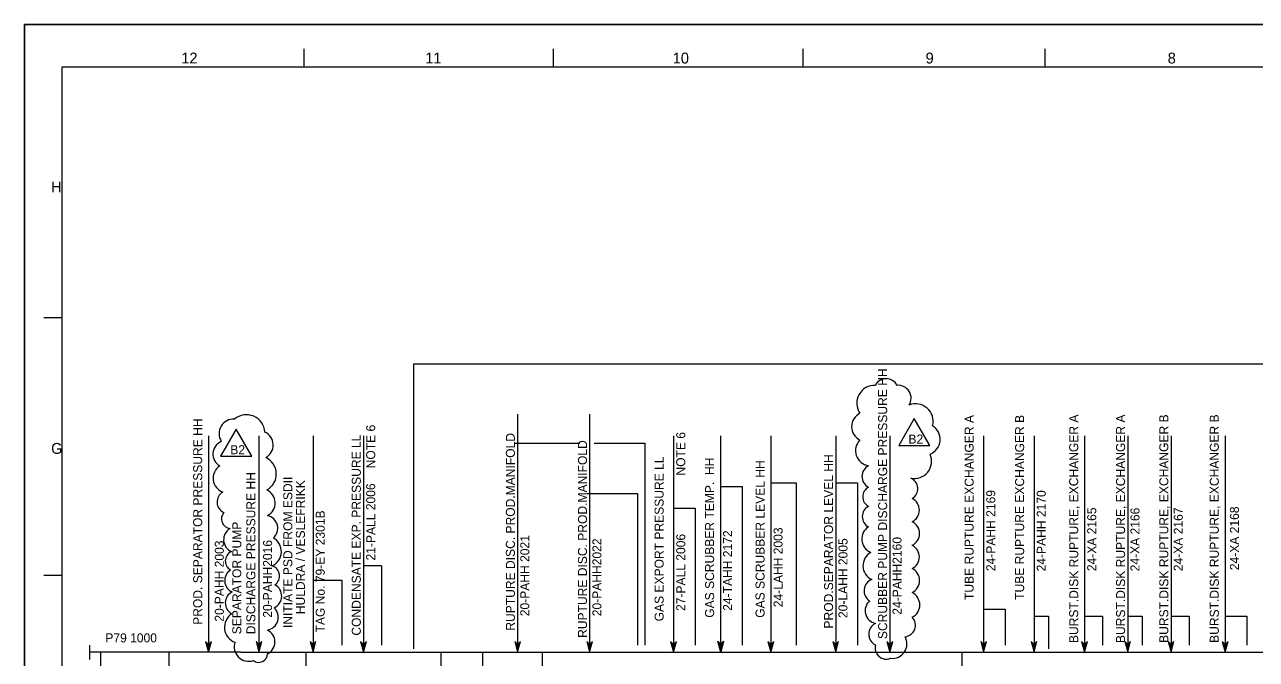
# Model space of a CAD drawing. Extents: x 0 to 841, y 0 to 594.
# Drawn here: x 0 to 341.7, y 418 to 594 of the extents above; entities that cross this region are included whole.
import ezdxf

# ---------------------------------------------------------------- set-up
doc = ezdxf.new("R2010")
doc.units = 0
for name, color, linetype in [('01-LIN-025-A', 7, 'Continuous'), ('09-LIN-050-B', 7, 'Continuous'), ('12-LIN-100-A', 7, 'Continuous'), ('34-TXT-018', 7, 'Continuous'), ('50-REV-035-TRNG', 7, 'Continuous'), ('51-REV-035-CLD', 7, 'Continuous')]:
    doc.layers.add(name, color=color, linetype=linetype)

msp = doc.modelspace()

# ---------------------------------------------------------------- linework, layer by layer
at = {"layer": '01-LIN-025-A'}
for p, q in [((77.49, 587.26), (77.49, 582.23)), ((146.65, 587.26), (146.65, 582.23)), ((215.82, 587.26), (215.82, 582.23)), ((282.98, 587.26), (282.98, 582.23)), ((829.26, 582.23), (10.33, 582.23)), ((10.33, 582.23), (10.33, 10.38)), ((10.33, 512.76), (5.32, 512.76)), ((10.33, 441.28), (5.32, 441.28)), ((78, 420), (78, 402))]:
    msp.add_line(p, q, dxfattribs=at)
at = {"layer": '09-LIN-050-B'}
msp.add_lwpolyline([(0, 0), (841, 0), (841, 594), (0, 594)], close=True, dxfattribs=at)
at = {"layer": '12-LIN-100-A'}
for p, q in [((108, 421), (108, 500)), ((108, 500), (392, 500)), ((136.73, 486), (136.73, 420)), ((156.73, 486), (156.73, 420)), ((51, 480), (51, 420)), ((65, 480), (65, 420)), ((80, 480), (80, 420)), ((94, 480), (94, 420)), ((180, 480), (180, 420)), ((193, 480), (193, 420)), ((207, 480), (207, 420)), ((225, 480), (225, 420)), ((240, 480), (240, 420)), ((266, 480), (266, 420)), ((280, 480), (280, 420)), ((294, 480), (294, 420)), ((306, 480), (306, 420)), ((318, 480), (318, 420)), ((333, 480), (333, 420)), ((136, 478), (154, 478)), ((158, 478), (172, 478)), ((172, 478), (172, 422)), ((193, 466), (199, 466)), ((199, 466), (199, 422)), ((207, 467), (214, 467)), ((214, 467), (214, 422)), ((225, 467), (231, 467)), ((231, 467), (231, 422)), ((156, 464), (170, 464)), ((170, 464), (170, 422)), ((180, 460), (186, 460)), ((186, 460), (186, 422)), ((99, 444), (94, 444)), ((99, 444), (99, 422)), ((80, 440), (88, 440)), ((88, 440), (88, 422)), ((266, 432), (272, 432)), ((272, 432), (272, 422)), ((280, 430), (284, 430)), ((284, 430), (284, 421)), ((294, 430), (299, 430)), ((299, 430), (299, 422)), ((306, 430), (310, 430)), ((310, 430), (310, 422)), ((318, 430), (323, 430)), ((323, 430), (323, 422)), ((333, 430), (339, 430)), ((339, 430), (339, 422)), ((18, 422), (18, 418)), ((25, 420), (18, 420)), ((21, 420), (21, 160)), ((60, 420), (24, 420)), ((40, 420), (40, 370)), ((60, 420), (698, 420)), ((115.43, 420), (115.43, 279.12)), ((127, 420), (127, 322)), ((143.53, 420), (143.53, 363)), ((260, 420), (260, 310))]:
    msp.add_line(p, q, dxfattribs=at)
msp.add_lwpolyline([(0, 594), (841, 594), (841, 0), (0, 0)], close=True, dxfattribs=at)
at = {"layer": '34-TXT-018'}
for p, q in [((51, 422.2), (50.2, 423)), ((50.2, 423), (51, 420)), ((51, 422), (50.4, 422.6)), ((50.4, 422.6), (51, 420.4)), ((51, 421.8), (50.6, 422.2)), ((50.6, 422.2), (51, 420.8)), ((51, 421.6), (50.8, 421.8)), ((50.8, 421.8), (51, 421.2)), ((51, 420), (51.8, 423)), ((51.8, 423), (51, 422.2)), ((51, 420.4), (51.6, 422.6)), ((51.6, 422.6), (51, 422)), ((51, 420.8), (51.4, 422.2)), ((51.4, 422.2), (51, 421.8)), ((51, 421.2), (51.2, 421.8)), ((51.2, 421.8), (51, 421.6)), ((65, 422.2), (64.2, 423)), ((64.2, 423), (65, 420)), ((65, 422), (64.4, 422.6)), ((64.4, 422.6), (65, 420.4)), ((65, 421.8), (64.6, 422.2)), ((64.6, 422.2), (65, 420.8)), ((65, 421.6), (64.8, 421.8)), ((64.8, 421.8), (65, 421.2)), ((65, 420), (65.8, 423)), ((65.8, 423), (65, 422.2)), ((65, 420.4), (65.6, 422.6)), ((65.6, 422.6), (65, 422)), ((65, 420.8), (65.4, 422.2)), ((65.4, 422.2), (65, 421.8)), ((65, 421.2), (65.2, 421.8)), ((65.2, 421.8), (65, 421.6)), ((80, 422.2), (79.2, 423)), ((79.2, 423), (80, 420)), ((80, 422), (79.4, 422.6)), ((79.4, 422.6), (80, 420.4)), ((80, 421.8), (79.6, 422.2)), ((79.6, 422.2), (80, 420.8)), ((80, 421.6), (79.8, 421.8)), ((79.8, 421.8), (80, 421.2)), ((80, 420), (80.8, 423)), ((80.8, 423), (80, 422.2)), ((80, 420.4), (80.6, 422.6)), ((80.6, 422.6), (80, 422)), ((80, 420.8), (80.4, 422.2)), ((80.4, 422.2), (80, 421.8)), ((80, 421.2), (80.2, 421.8)), ((80.2, 421.8), (80, 421.6)), ((94, 422.2), (93.2, 423)), ((93.2, 423), (94, 420)), ((94, 422), (93.4, 422.6)), ((93.4, 422.6), (94, 420.4)), ((94, 421.8), (93.6, 422.2)), ((93.6, 422.2), (94, 420.8)), ((94, 421.6), (93.8, 421.8)), ((93.8, 421.8), (94, 421.2)), ((94, 420), (94.8, 423)), ((94.8, 423), (94, 422.2)), ((94, 420.4), (94.6, 422.6)), ((94.6, 422.6), (94, 422)), ((94, 420.8), (94.4, 422.2)), ((94.4, 422.2), (94, 421.8)), ((94, 421.2), (94.2, 421.8)), ((94.2, 421.8), (94, 421.6)), ((136.73, 422.2), (135.93, 423)), ((135.93, 423), (136.73, 420)), ((136.73, 422), (136.13, 422.6)), ((136.13, 422.6), (136.73, 420.4)), ((136.73, 421.8), (136.33, 422.2)), ((136.33, 422.2), (136.73, 420.8)), ((136.73, 421.6), (136.53, 421.8)), ((136.53, 421.8), (136.73, 421.2)), ((136.73, 420), (137.53, 423)), ((137.53, 423), (136.73, 422.2)), ((136.73, 420.4), (137.33, 422.6)), ((137.33, 422.6), (136.73, 422)), ((136.73, 420.8), (137.13, 422.2)), ((137.13, 422.2), (136.73, 421.8)), ((136.73, 421.2), (136.93, 421.8)), ((136.93, 421.8), (136.73, 421.6)), ((156.73, 422.2), (155.93, 423)), ((155.93, 423), (156.73, 420)), ((156.73, 422), (156.13, 422.6)), ((156.13, 422.6), (156.73, 420.4)), ((156.73, 421.8), (156.33, 422.2)), ((156.33, 422.2), (156.73, 420.8)), ((156.73, 421.6), (156.53, 421.8)), ((156.53, 421.8), (156.73, 421.2)), ((156.73, 420), (157.53, 423)), ((157.53, 423), (156.73, 422.2)), ((156.73, 420.4), (157.33, 422.6)), ((157.33, 422.6), (156.73, 422)), ((156.73, 420.8), (157.13, 422.2)), ((157.13, 422.2), (156.73, 421.8)), ((156.73, 421.2), (156.93, 421.8)), ((156.93, 421.8), (156.73, 421.6)), ((180, 422.2), (179.2, 423)), ((179.2, 423), (180, 420)), ((180, 422), (179.4, 422.6)), ((179.4, 422.6), (180, 420.4)), ((180, 421.8), (179.6, 422.2)), ((179.6, 422.2), (180, 420.8)), ((180, 421.6), (179.8, 421.8)), ((179.8, 421.8), (180, 421.2)), ((180, 420), (180.8, 423)), ((180.8, 423), (180, 422.2)), ((180, 420.4), (180.6, 422.6)), ((180.6, 422.6), (180, 422)), ((180, 420.8), (180.4, 422.2)), ((180.4, 422.2), (180, 421.8)), ((180, 421.2), (180.2, 421.8)), ((180.2, 421.8), (180, 421.6)), ((193.08, 420.07), (192.28, 423.07)), ((192.28, 423.07), (193.08, 422.27)), ((193.08, 420.47), (192.48, 422.67)), ((192.48, 422.67), (193.08, 422.07)), ((193.08, 420.87), (192.68, 422.27)), ((192.68, 422.27), (193.08, 421.87)), ((193.08, 421.27), (192.88, 421.87)), ((192.88, 421.87), (193.08, 421.67)), ((193.08, 422.27), (193.88, 423.07)), ((193.88, 423.07), (193.08, 420.07)), ((193.08, 422.07), (193.68, 422.67)), ((193.68, 422.67), (193.08, 420.47)), ((193.08, 421.87), (193.48, 422.27)), ((193.48, 422.27), (193.08, 420.87)), ((193.08, 421.67), (193.28, 421.87)), ((193.28, 421.87), (193.08, 421.27)), ((207, 422.2), (206.2, 423)), ((206.2, 423), (207, 420)), ((207, 422), (206.4, 422.6)), ((206.4, 422.6), (207, 420.4)), ((207, 421.8), (206.6, 422.2)), ((206.6, 422.2), (207, 420.8)), ((207, 421.6), (206.8, 421.8)), ((206.8, 421.8), (207, 421.2)), ((207, 420), (207.8, 423)), ((207.8, 423), (207, 422.2)), ((207, 420.4), (207.6, 422.6)), ((207.6, 422.6), (207, 422)), ((207, 420.8), (207.4, 422.2)), ((207.4, 422.2), (207, 421.8)), ((207, 421.2), (207.2, 421.8)), ((207.2, 421.8), (207, 421.6)), ((225, 422.2), (224.2, 423)), ((224.2, 423), (225, 420)), ((225, 422), (224.4, 422.6)), ((224.4, 422.6), (225, 420.4)), ((225, 421.8), (224.6, 422.2)), ((224.6, 422.2), (225, 420.8)), ((225, 421.6), (224.8, 421.8)), ((224.8, 421.8), (225, 421.2)), ((225, 420), (225.8, 423)), ((225.8, 423), (225, 422.2)), ((225, 420.4), (225.6, 422.6)), ((225.6, 422.6), (225, 422)), ((225, 420.8), (225.4, 422.2)), ((225.4, 422.2), (225, 421.8)), ((225, 421.2), (225.2, 421.8)), ((225.2, 421.8), (225, 421.6)), ((240, 422.2), (239.2, 423)), ((239.2, 423), (240, 420)), ((240, 422), (239.4, 422.6)), ((239.4, 422.6), (240, 420.4)), ((240, 421.8), (239.6, 422.2)), ((239.6, 422.2), (240, 420.8)), ((240, 421.6), (239.8, 421.8)), ((239.8, 421.8), (240, 421.2)), ((240, 420), (240.8, 423)), ((240.8, 423), (240, 422.2)), ((240, 420.4), (240.6, 422.6)), ((240.6, 422.6), (240, 422)), ((240, 420.8), (240.4, 422.2)), ((240.4, 422.2), (240, 421.8)), ((240, 421.2), (240.2, 421.8)), ((240.2, 421.8), (240, 421.6)), ((266, 422.2), (265.2, 423)), ((265.2, 423), (266, 420)), ((266, 422), (265.4, 422.6)), ((265.4, 422.6), (266, 420.4)), ((266, 421.8), (265.6, 422.2)), ((265.6, 422.2), (266, 420.8)), ((266, 421.6), (265.8, 421.8)), ((265.8, 421.8), (266, 421.2)), ((266, 420), (266.8, 423)), ((266.8, 423), (266, 422.2)), ((266, 420.4), (266.6, 422.6)), ((266.6, 422.6), (266, 422)), ((266, 420.8), (266.4, 422.2)), ((266.4, 422.2), (266, 421.8)), ((266, 421.2), (266.2, 421.8)), ((266.2, 421.8), (266, 421.6)), ((280, 422.2), (279.2, 423)), ((279.2, 423), (280, 420)), ((280, 422), (279.4, 422.6)), ((279.4, 422.6), (280, 420.4)), ((280, 421.8), (279.6, 422.2)), ((279.6, 422.2), (280, 420.8)), ((280, 421.6), (279.8, 421.8)), ((279.8, 421.8), (280, 421.2)), ((280, 420), (280.8, 423)), ((280.8, 423), (280, 422.2)), ((280, 420.4), (280.6, 422.6)), ((280.6, 422.6), (280, 422)), ((280, 420.8), (280.4, 422.2)), ((280.4, 422.2), (280, 421.8)), ((280, 421.2), (280.2, 421.8)), ((280.2, 421.8), (280, 421.6)), ((294, 422.2), (293.2, 423)), ((293.2, 423), (294, 420)), ((294, 422), (293.4, 422.6)), ((293.4, 422.6), (294, 420.4)), ((294, 421.8), (293.6, 422.2)), ((293.6, 422.2), (294, 420.8)), ((294, 421.6), (293.8, 421.8)), ((293.8, 421.8), (294, 421.2)), ((294, 420), (294.8, 423)), ((294.8, 423), (294, 422.2)), ((294, 420.4), (294.6, 422.6)), ((294.6, 422.6), (294, 422)), ((294, 420.8), (294.4, 422.2)), ((294.4, 422.2), (294, 421.8)), ((294, 421.2), (294.2, 421.8)), ((294.2, 421.8), (294, 421.6)), ((306, 422.2), (305.2, 423)), ((305.2, 423), (306, 420)), ((306, 422), (305.4, 422.6)), ((305.4, 422.6), (306, 420.4)), ((306, 421.8), (305.6, 422.2)), ((305.6, 422.2), (306, 420.8)), ((306, 421.6), (305.8, 421.8)), ((305.8, 421.8), (306, 421.2)), ((306, 420), (306.8, 423)), ((306.8, 423), (306, 422.2)), ((306, 420.4), (306.6, 422.6)), ((306.6, 422.6), (306, 422)), ((306, 420.8), (306.4, 422.2)), ((306.4, 422.2), (306, 421.8)), ((306, 421.2), (306.2, 421.8)), ((306.2, 421.8), (306, 421.6)), ((318, 422.2), (317.2, 423)), ((317.2, 423), (318, 420)), ((318, 422), (317.4, 422.6)), ((317.4, 422.6), (318, 420.4)), ((318, 421.8), (317.6, 422.2)), ((317.6, 422.2), (318, 420.8)), ((318, 421.6), (317.8, 421.8)), ((317.8, 421.8), (318, 421.2)), ((318, 420), (318.8, 423)), ((318.8, 423), (318, 422.2)), ((318, 420.4), (318.6, 422.6)), ((318.6, 422.6), (318, 422)), ((318, 420.8), (318.4, 422.2)), ((318.4, 422.2), (318, 421.8)), ((318, 421.2), (318.2, 421.8)), ((318.2, 421.8), (318, 421.6)), ((333, 422.2), (332.2, 423)), ((332.2, 423), (333, 420)), ((333, 422), (332.4, 422.6)), ((332.4, 422.6), (333, 420.4)), ((333, 421.8), (332.6, 422.2)), ((332.6, 422.2), (333, 420.8)), ((333, 421.6), (332.8, 421.8)), ((332.8, 421.8), (333, 421.2)), ((333, 420), (333.8, 423)), ((333.8, 423), (333, 422.2)), ((333, 420.4), (333.6, 422.6)), ((333.6, 422.6), (333, 422)), ((333, 420.8), (333.4, 422.2)), ((333.4, 422.2), (333, 421.8)), ((333, 421.2), (333.2, 421.8)), ((333.2, 421.8), (333, 421.6))]:
    msp.add_line(p, q, dxfattribs=at)
at = {"layer": '50-REV-035-TRNG'}
for points in [[(58.68, 481.85), (54.35, 474.35), (63.01, 474.35)], [(246.78, 484.82), (242.45, 477.32), (251.11, 477.32)]]:
    msp.add_lwpolyline(points, close=True, dxfattribs=at)
at = {"layer": '51-REV-035-CLD'}
for centre, radius, start, end in [((239, 492.5), 3.36, 26.6246, 153.3754), ((235.79, 489.05), 4.96, 87.5188, 214.2697), ((242.31, 490.43), 3.59, 328.1622, 94.913), ((247.17, 484.05), 4.84, 345.2323, 111.9832), ((61.54, 480.75), 5.11, 3.5645, 130.3154), ((233.54, 482.55), 4.14, 116.6246, 243.3754), ((57.95, 480.63), 4.03, 85.9507, 212.7016), ((249.52, 479.04), 4.43, 291.6204, 58.3713), ((56.04, 474.94), 3.81, 112.9075, 239.6584), ((64.98, 477.47), 3.96, 298.5121, 65.263), ((234.68, 475.9), 4.21, 135.3967, 262.1475), ((56.36, 468.26), 4.07, 123.5169, 250.2678), ((64.79, 469.42), 5.02, 298.6646, 65.4154), ((235.61, 468.74), 3.35, 116.6246, 243.3754), ((246.81, 472.96), 4.76, 257.4958, 24.2467), ((244.57, 465.36), 3.19, 300.9123, 67.6631), ((65.5, 461.41), 3.99, 298.1315, 64.8824), ((235.43, 463.11), 2.95, 116.6246, 243.3754), ((56.55, 461.66), 3.18, 119.4212, 246.172), ((244.6, 459.41), 3.58, 296.6246, 63.3754), ((57.24, 456.97), 2.66, 138.0459, 264.7968), ((66.64, 454.38), 3.58, 311.2688, 78.0197), ((235.54, 457.63), 3.19, 116.6246, 243.3754), ((236.19, 451.4), 3.98, 121.6163, 248.3672), ((244.57, 452.93), 3.66, 296.6246, 63.3754), ((58.78, 451.21), 3.58, 119.7713, 246.5221), ((66.91, 447.92), 4.31, 294.1717, 60.9226), ((58.53, 445.31), 2.87, 114.1713, 240.9222), ((236.74, 444), 4.21, 118.5121, 245.263), ((244.6, 446.45), 3.58, 296.6246, 63.3754), ((58.87, 439.89), 3.39, 120.7828, 247.5337), ((67.74, 441.17), 2.97, 304.9511, 71.702), ((244.53, 439.9), 3.74, 296.6246, 63.3754), ((67.73, 435.6), 3.57, 294.6522, 61.4031), ((236.16, 437.08), 3.32, 110.9964, 237.7473), ((59.03, 433.7), 3.38, 115.5833, 242.3342), ((236.77, 431.54), 3.62, 130.9838, 257.7346), ((244.5, 433.14), 3.82, 296.6246, 63.3754), ((59.89, 426.96), 4.46, 122.9496, 249.7005), ((66.75, 429.71), 3.61, 280.0944, 46.8453), ((237.5, 425.02), 3.34, 116.6246, 243.3754), ((243.86, 427.51), 3.23, 276.406, 43.1569), ((65.74, 422.87), 3.68, 296.6246, 63.3754), ((240.72, 422.32), 4.02, 262.9435, 29.6944), ((62.16, 421.52), 4.02, 161.8051, 288.556), ((239.04, 421.24), 3.14, 165.4271, 292.178), ((64.94, 419.63), 2.44, 232.0955, 358.8463)]:
    msp.add_arc(centre, radius, start, end, dxfattribs=at)

# ---------------------------------------------------------------- texts
at = {"layer": '01-LIN-025-A'}
for s, p in [('12', (43.46, 583.23)), ('11', (111.13, 583.23)), ('10', (179.78, 583.23)), ('9', (249.92, 583.23)), ('8', (317.08, 583.23)), ('H', (7.36, 547.49)), ('G', (7.36, 475.01))]:
    msp.add_text(s, height=3.02, dxfattribs=at).set_placement(p)
at = {"layer": '12-LIN-100-A'}
for s, p in [('SCRUBBER PUMP DISCHARGE PRESSURE HH', (239.25, 423.66)), ('TUBE RUPTURE EXCHANGER A', (263.25, 434.51)), ('TUBE RUPTURE EXCHANGER B', (277.25, 434.55)), ('BURST.DISK RUPTURE, EXCHANGER A', (292.25, 422.57)), ('BURST.DISK RUPTURE, EXCHANGER A', (305.25, 422.57)), ('BURST.DISK RUPTURE, EXCHANGER B', (317.25, 422.61)), ('BURST.DISK RUPTURE, EXCHANGER B', (331.25, 422.61)), ('PROD. SEPARATOR PRESSURE HH', (49.25, 427.62)), ('NOTE 6', (97.25, 471)), ('CONDENSATE EXP. PRESSURE LL', (93.25, 424.62)), ('RUPTURE DISC. PROD.MANIFOLD', (135.99, 426)), ('RUPTURE DISC. PROD.MANIFOLD', (155.99, 424)), ('NOTE 6', (183.25, 469)), ('GAS EXPORT PRESSURE LL', (177.25, 428.58)), ('GAS SCRUBBER TEMP.  HH', (191.25, 429.58)), ('GAS SCRUBBER LEVEL HH', (205.25, 429.57)), ('PROD.SEPARATOR LEVEL HH', (224.25, 426.59)), ('DISCHARGE PRESSURE HH', (64, 425)), ('INITIATE PSD FROM ESDII', (74.25, 426.72)), ('HULDRA / VESLEFRIKK', (77.75, 430.56)), ('21-PALL 2006', (97.25, 445.46)), ('24-PAHH 2169', (269.25, 442.5)), ('24-PAHH 2170', (283.25, 442.43)), ('TAG No. 79-EY 2301B', (83.25, 425.51)), ('24-XA 2165', (297.25, 442.49)), ('24-XA 2166', (309.25, 442.44)), ('24-XA 2167', (321.25, 442.49)), ('24-XA 2168', (336.84, 442.77)), ('SEPARATOR PUMP ', (60.1, 425)), ('24-LAHH 2003', (210.25, 432.5)), ('20-PAHH2016', (68.63, 429.59)), ('20-PAHH 2021', (139.99, 430)), ('20-PAHH2022', (159.99, 430)), ('27-PALL 2006', (183.25, 431.46)), ('24-TAHH 2172', (196.25, 431.5)), ('20-LAHH 2005', (228.25, 429.5)), ('24-PAHH2160', (243.25, 430.42)), ('20-PAHH 2003', (55.25, 428.5))]:
    msp.add_text(s, height=2.5, rotation=90, dxfattribs=at).set_placement(p)
msp.add_text('P79 1000', height=2.5, dxfattribs=at).set_placement((22.39, 422.75))
at = {"layer": '50-REV-035-TRNG'}
for p in [(245.15, 477.87), (57.05, 474.91)]:
    msp.add_text('B2', height=2.5, dxfattribs=at).set_placement(p)

doc.saveas('drawing.dxf')
